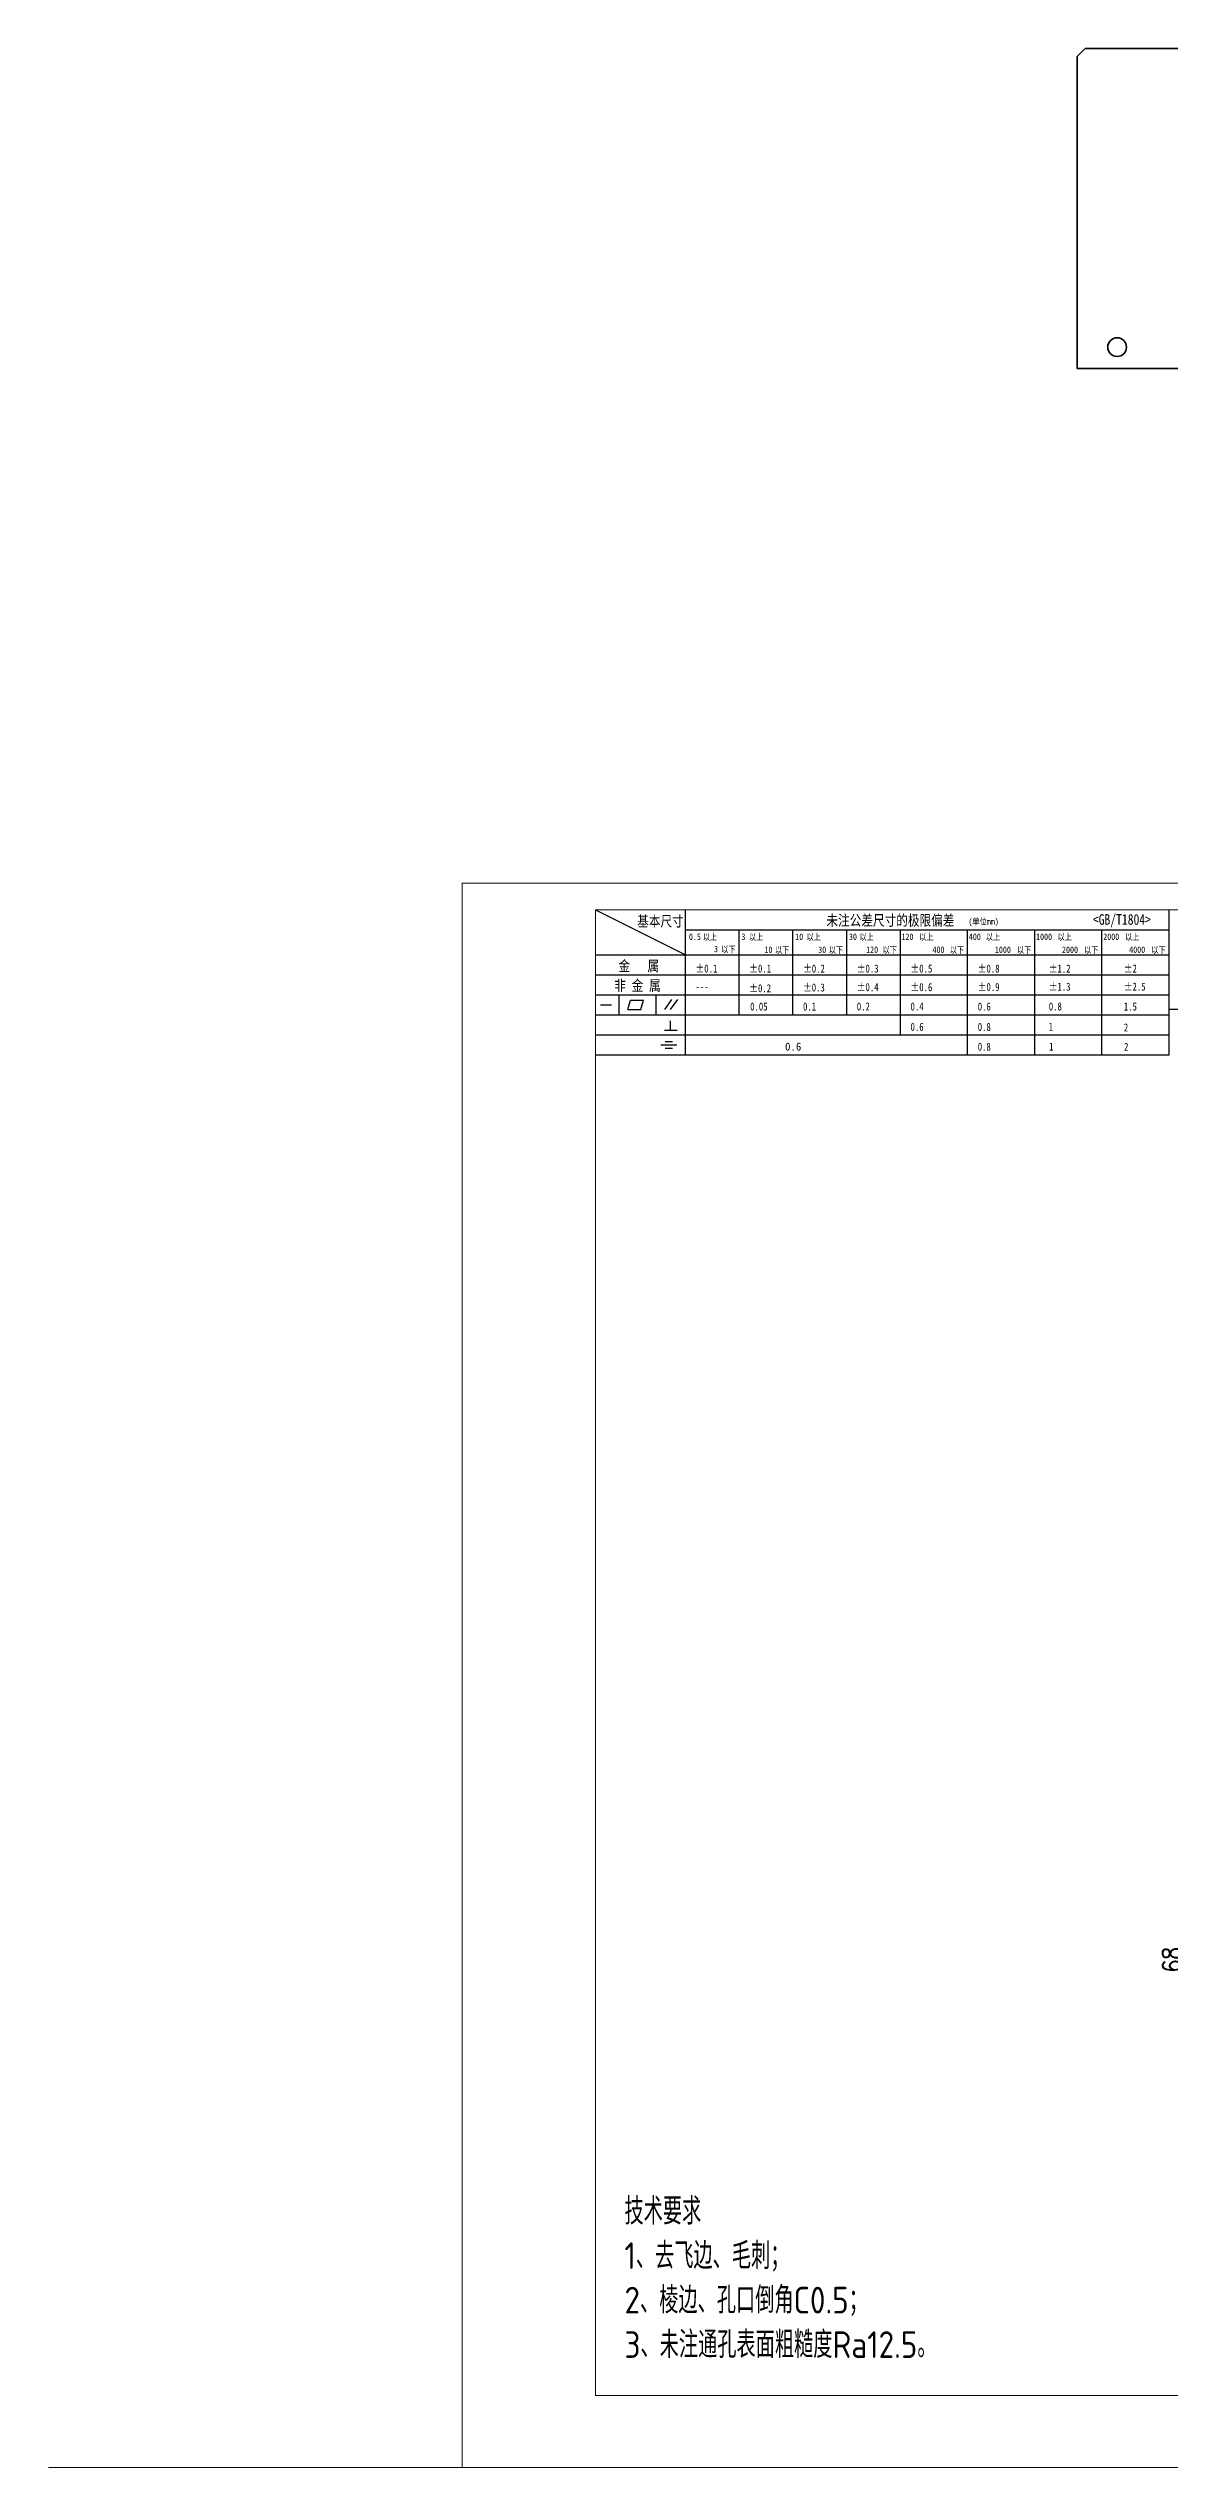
# Model space of a CAD drawing. Header units: millimetres. Extents: x 1333 to 359964, y -52803 to -5704.
# Drawn here: x 160575 to 160995, y -26402 to -25495 of the extents above; entities that cross this region are included whole.
import ezdxf

# ---------------------------------------------------------------- set-up
doc = ezdxf.new("R2010")
doc.units = ezdxf.units.MM
doc.header["$LTSCALE"] = 0.5
doc.layers.add('图\\M+19E79\\M+195B6\\M+18E9A', color=7, linetype='Continuous')
for name, color, linetype, lineweight in [('图框', 7, 'Continuous', 18), ('标注线', 3, 'Continuous', 18), ('粗实线', 7, 'Continuous', 35)]:
    doc.layers.add(name, color=color, linetype=linetype, lineweight=lineweight)
doc.layers.add('打印-禁用', color=7, linetype='Continuous', lineweight=15, plot=False)
doc.styles.add('DIM', font='romans.shx', dxfattribs={"width": 0.8, "bigfont": 'bigfont.shx'})
doc.styles.add('国标', font='simfang.ttf', dxfattribs={"width": 0.8})
doc.styles.add('机械长仿宋', font='gbenor.shx', dxfattribs={"height": 1, "bigfont": 'gbcbig.shx'})
doc.dimstyles.new('DEH 1-2$0', dxfattribs={"dimscale": 2, "dimtxt": 3.5, "dimasz": 2.5, "dimexe": 1, "dimexo": 0.625, "dimgap": 1.2, "dimtad": 1, "dimdsep": 46, "dimtxsty": 'DIM', "dimblk": 'OPEN', "dimcen": 0, "dimclrd": 8, "dimclre": 8, "dimclrt": 2, "dimazin": 2, "dimtfac": 0.5, "dimtmove": 0, "dimatfit": 3, "dimldrblk": 'OPEN', "dimfxl": 0, "dimtolj": 2, "dimlwd": 13, "dimlwe": 13, "dimarcsym": 0})

# ---------------------------------------------------------------- blocks, each defined once
blk = doc.blocks.new('GZDEH零件A3图框V01版')
at = {"layer": '图\\M+19E79\\M+195B6\\M+18E9A', "color": 9}
for p, q in [((2882.49, -1554.46), (2899.37, -1562.92)), ((2899.37, -1581.67), (2899.37, -1554.46)), ((2990.09, -1581.67), (2990.09, -1554.46)), ((2899.37, -1558.24), (2990.09, -1558.24)), ((2909.45, -1574.17), (2909.45, -1558.24)), ((2919.53, -1574.17), (2919.53, -1558.24)), ((2929.61, -1574.17), (2929.61, -1558.24)), ((2939.69, -1577.92), (2939.69, -1558.24)), ((2952.29, -1581.67), (2952.29, -1558.24)), ((2964.89, -1581.67), (2964.89, -1558.24)), ((2977.49, -1581.67), (2977.49, -1558.24)), ((2882.49, -1562.92), (2990.09, -1562.92)), ((2882.49, -1566.67), (2990.09, -1566.67)), ((2882.49, -1570.42), (2990.09, -1570.42)), ((2883.43, -1572.27), (2885.49, -1572.27)), ((2886.92, -1574.12), (2886.92, -1570.42)), ((2888.59, -1573.16), (2889.07, -1571.37)), ((2888.59, -1573.16), (2891, -1573.16)), ((2889.07, -1571.37), (2891.48, -1571.37)), ((2891, -1573.16), (2891.48, -1571.37)), ((2893.91, -1574.12), (2893.91, -1570.42)), ((2895.52, -1573.16), (2896.85, -1571.3)), ((2896.6, -1573.16), (2897.94, -1571.3)), ((2990.09, -1573.08), (3113.09, -1573.08)), ((2882.49, -1574.17), (2990.09, -1574.17)), ((2882.49, -1577.92), (2990.09, -1577.92)), ((2895.42, -1577.05), (2897.81, -1577.05)), ((2896.58, -1577.05), (2896.58, -1575.28)), ((2882.49, -1581.67), (2990.09, -1581.67)), ((2894.79, -1579.77), (2897.77, -1579.77)), ((2895.57, -1579.17), (2896.92, -1579.17)), ((2895.57, -1580.37), (2896.93, -1580.37))]:
    blk.add_line(p, q, dxfattribs=at)
at = {"layer": '图框', "linetype": 'Continuous'}
for p, q in [((2882.49, -1554.46), (2882.49, -1832.96)), ((3272.49, -1554.46), (2882.49, -1554.46)), ((2882.49, -1832.96), (3272.49, -1832.96))]:
    blk.add_line(p, q, dxfattribs=at)
at = {"layer": '打印-禁用', "linetype": 'Continuous'}
for p, q in [((2857.49, -1549.46), (2857.49, -1846.46)), ((3277.49, -1549.46), (2857.49, -1549.46)), ((2857.49, -1846.46), (3277.49, -1846.46))]:
    blk.add_line(p, q, dxfattribs=at)
at = {"layer": '图\\M+19E79\\M+195B6\\M+18E9A', "color": 9, "style": '国标', "width": 0.8}
for s, height, p in [('基本尺寸', 2, (2890.33, -1557.58)), ('未注公差尺寸的极限偏差', 2, (2925.81, -1557.44)), ('<GB/T1804>', 2, (2975.78, -1557.27)), ('30', 1.2, (2930.04, -1560.11)), ('金   属', 2, (2886.82, -1565.98)), ('非 金 属', 2, (2886.02, -1569.65)), ('±0.1', 1.5, (2901.27, -1566.23)), ('±0.1', 1.5, (2911.35, -1566.23)), ('±0.2', 1.5, (2911.35, -1569.92)), ('±0.2', 1.5, (2921.43, -1566.23)), ('±0.3', 1.5, (2921.43, -1569.77)), ('±0.3', 1.5, (2931.51, -1566.23)), ('±0.4', 1.5, (2931.51, -1569.71)), ('±0.5', 1.5, (2941.59, -1566.23)), ('±0.6', 1.5, (2941.59, -1569.71)), ('±0.8', 1.5, (2954.19, -1566.23)), ('±0.9', 1.5, (2954.19, -1569.68)), ('±1.2', 1.5, (2967.51, -1566.23)), ('±1.3', 1.5, (2967.51, -1569.62)), ('±2', 1.5, (2981.58, -1566.23)), ('±2.5', 1.5, (2981.58, -1569.61)), ('---', 1.5, (2901.27, -1569.65)), ('0.1', 1.5, (2921.43, -1573.34)), ('0.2', 1.5, (2931.51, -1573.33)), ('0.4', 1.5, (2941.59, -1573.33)), ('0.6', 1.5, (2954.19, -1573.35)), ('0.8', 1.5, (2967.51, -1573.33)), ('1.5', 1.5, (2981.58, -1573.34)), ('0.6', 1.5, (2941.59, -1577.14)), ('0.8', 1.5, (2954.19, -1577.17)), ('1', 1.5, (2967.51, -1577.12)), ('2', 1.5, (2981.58, -1577.26)), ('0.8', 1.5, (2954.19, -1580.87)), ('1', 1.5, (2967.59, -1580.86)), ('2', 1.5, (2981.62, -1580.89))]:
    blk.add_text(s, height=height, dxfattribs=at).set_placement(p)
at = {"layer": '图\\M+19E79\\M+195B6\\M+18E9A', "color": 9, "lineweight": 15, "style": '国标', "width": 0.8}
for s, p in [('0.5', (2900.03, -1560.11)), ('以上', (2902.64, -1560.16)), ('3', (2909.88, -1560.11)), ('以上', (2911.25, -1560.16)), ('10', (2919.96, -1560.11)), ('以上', (2922.09, -1560.16)), ('以上', (2932.02, -1560.16)), ('120', (2939.88, -1560.11)), ('以上', (2943.21, -1560.16)), ('400', (2952.52, -1560.11)), ('(单位mm)', (2952.44, -1557.27)), ('以上', (2955.68, -1560.16)), ('1000', (2965.12, -1560.11)), ('以上', (2969.16, -1560.16)), ('2000', (2977.72, -1560.11)), ('以上', (2981.8, -1560.16)), ('3', (2904.73, -1562.41)), ('以下', (2906.1, -1562.46)), ('10', (2914.19, -1562.54)), ('以下', (2916.18, -1562.59)), ('30', (2924.27, -1562.54)), ('以下', (2926.26, -1562.59)), ('120', (2933.26, -1562.54)), ('以下', (2936.34, -1562.59)), ('400', (2945.7, -1562.54)), ('以下', (2948.94, -1562.59)), ('1000', (2957.41, -1562.54)), ('以下', (2961.54, -1562.59)), ('2000', (2969.99, -1562.54)), ('以下', (2974.14, -1562.59)), ('4000', (2982.59, -1562.54)), ('以下', (2986.74, -1562.59))]:
    blk.add_text(s, height=1.2, dxfattribs=at).set_placement(p)
at = {"layer": '图\\M+19E79\\M+195B6\\M+18E9A', "color": 9, "lineweight": 13, "style": '国标'}
blk.add_text('0.6', height=1.5, dxfattribs=at).set_placement((2918.05, -1580.85))
at = {"layer": '图\\M+19E79\\M+195B6\\M+18E9A', "color": 9, "insert": (2911.51, -1573.37), "char_height": 1.5, "width": 5.1982, "attachment_point": 7, "style": '国标'}
blk.add_mtext('0.05', dxfattribs=at)
blk = doc.blocks.new('DEH A3')
at = {"layer": '图框'}
blk.add_blockref('GZDEH零件A3图框V01版', (-2857.49, 1846.46), dxfattribs=at)
blk = doc.blocks.new('_Open')
at = {"color": 0, "linetype": 'ByBlock', "lineweight": -2}
for p, q in [((-1, 0.17), (0, 0)), ((-1, -0.17), (0, 0)), ((0, 0), (-1, 0))]:
    blk.add_line(p, q, dxfattribs=at)
blk = doc.blocks.new('*D55')
at = {"layer": 'Defpoints', "color": 0, "transparency": 16777216}
for p in [(161001.75, -26177.13), (161024.84, -26177.13), (161020.84, -26245.13)]:
    blk.add_point(p, dxfattribs=at)
at = {"layer": '标注线', "color": 8, "lineweight": 13, "transparency": 16777216}
for p, q in [((161023.59, -26177.13), (160999.75, -26177.13)), ((161001.75, -26240.13), (161001.75, -26182.13)), ((161019.59, -26245.13), (160999.75, -26245.13))]:
    blk.add_line(p, q, dxfattribs=at)
at = {"layer": '标注线', "color": 8, "lineweight": 13, "transparency": 16777216, "xscale": 5, "yscale": 5, "zscale": 5}
for p, rotation in [((161001.75, -26177.13), 90), ((161001.75, -26245.13), 270)]:
    blk.add_blockref('_Open', p, dxfattribs=dict(at, rotation=rotation))
at = {"layer": '标注线', "color": 2, "transparency": 16777216, "insert": (160995.85, -26211.13), "char_height": 7, "attachment_point": 5, "rotation": 90, "style": 'DIM'}
blk.add_mtext('\\A2;68', dxfattribs=at)

msp = doc.modelspace()

# ---------------------------------------------------------------- linework, layer by layer
at = {"layer": '标注线'}
msp.add_line((160574.502, -26401.55), (179981.94, -26401.55), dxfattribs=at)
at = {"layer": '粗实线', "lineweight": 35, "ltscale": 0.106066}
msp.add_line((160963.335, -25494.626), (160960.335, -25497.626), dxfattribs=at)
at = {"layer": '粗实线', "lineweight": 35}
for p, q in [((160960.335, -25497.626), (160960.335, -25614.626)), ((160963.335, -25494.626), (161029.835, -25494.626)), ((160960.335, -25614.626), (161024.335, -25614.626))]:
    msp.add_line(p, q, dxfattribs=at)
msp.add_circle((160975.335, -25606.626), 3.5, dxfattribs=at)

# ---------------------------------------------------------------- block references
at = {"layer": '图框', "xscale": 2, "yscale": 2, "zscale": 2}
msp.add_blockref('DEH A3', (160729.663, -26401.55), dxfattribs=at)

# ---------------------------------------------------------------- texts
at = {"layer": '标注线', "color": 2, "insert": (160790.572, -26360.437), "char_height": 10, "width": 229.64922, "attachment_point": 7, "style": '机械长仿宋'}
msp.add_mtext('\\A2;技术要求\\P1、去飞边、毛刺；\\P2、棱边、孔口倒角C0.5；\\P3、未注通孔表面粗糙度Ra12.5。', dxfattribs=at)

# ---------------------------------------------------------------- dimensions: what is measured, and where the dimension line sits
at = {"layer": '标注线'}
dim = msp.add_linear_dim(base=(161001.746, -26177.131), p1=(161020.835, -26245.131), p2=(161024.835, -26177.131), angle=90, dimstyle='DEH 1-2$0', dxfattribs=at)
dim.commit()
dim.dimension.update_dxf_attribs({"geometry": '*D55', "text_midpoint": (160995.846, -26211.131)})

doc.saveas('drawing.dxf')
